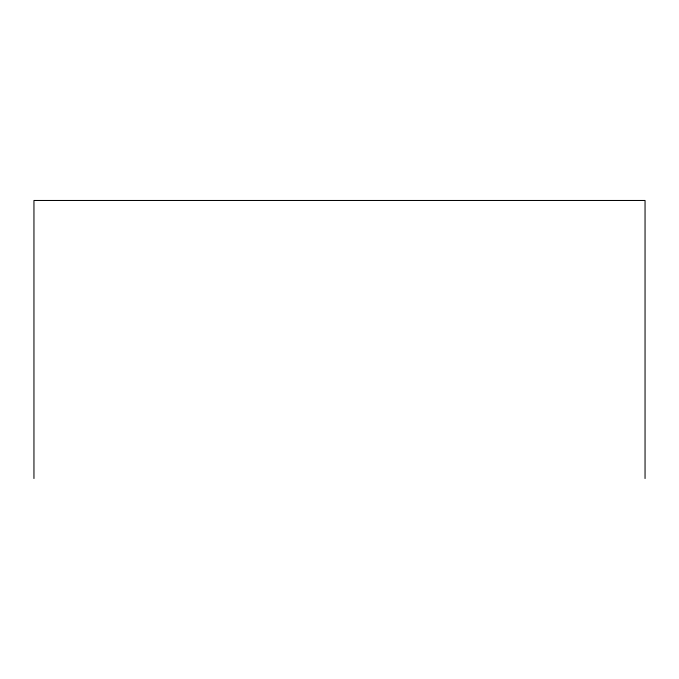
<?xml version="1.0" encoding="UTF-8"?>
<svg xmlns="http://www.w3.org/2000/svg" width="679" height="679" viewBox="0 0 679 679"><rect width="100%" height="100%" fill="white"/><g stroke="black" fill="none" stroke-linecap="round" stroke-linejoin="round"><path stroke-width="1.02" d="M645.05 478.525L645.05 200.475L33.95 200.475L33.95 478.525"/></g></svg>
